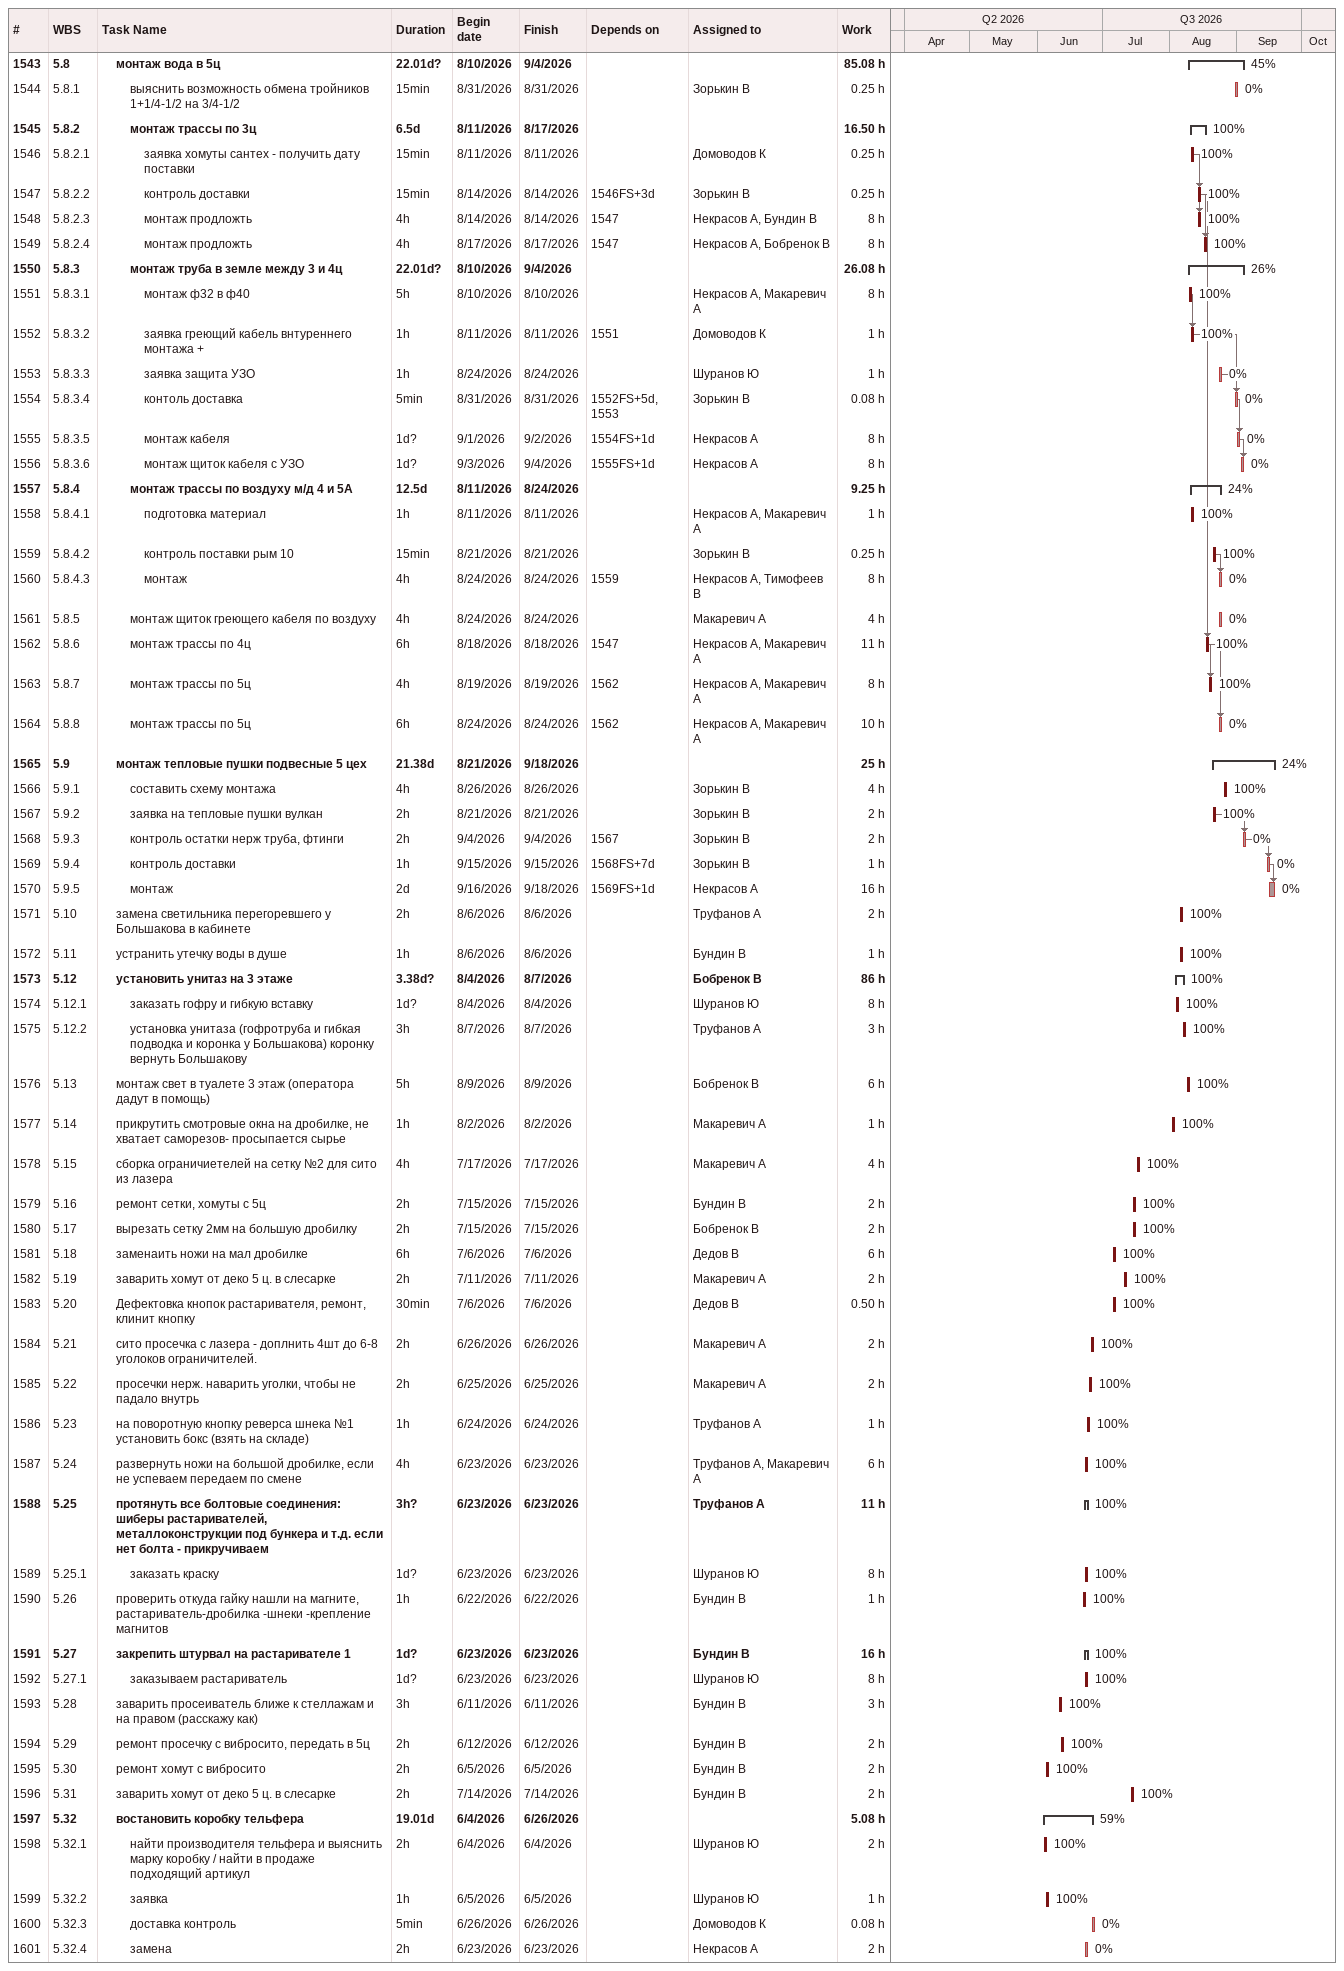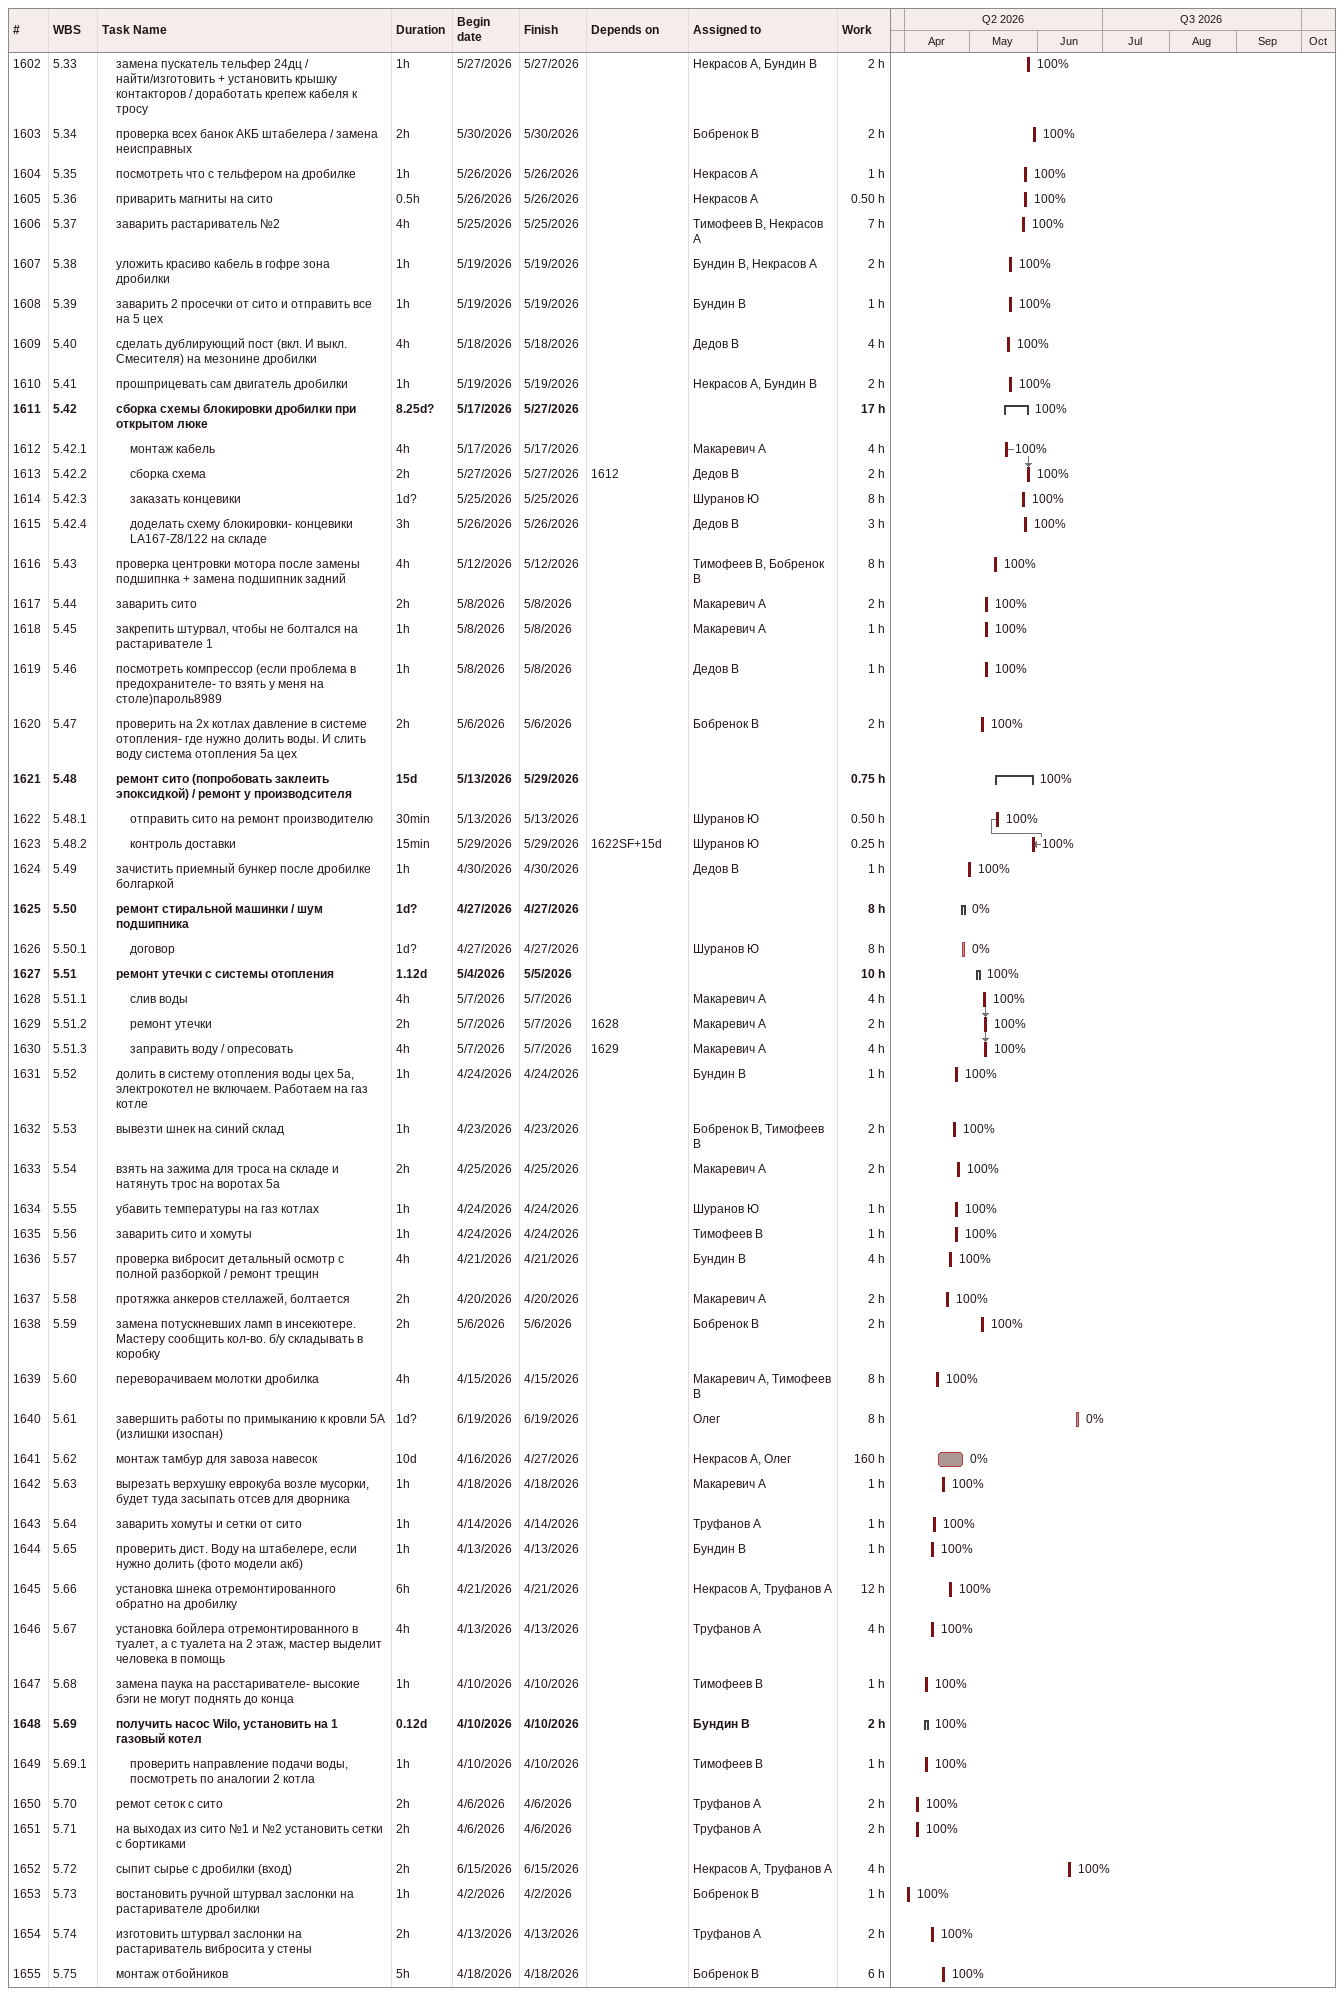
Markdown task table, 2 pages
| ID | WBS | Task | Duration | Start | Finish | Predecessors | Resources | % complete | Work (h) |
|---|---|---|---|---|---|---|---|---|---|
| 1543 | 5.8 | **монтаж вода в 5ц** | 22.01d? | 2026-08-10 | 2026-09-04 |  |  | 45 | 85.08 |
| 1544 | 5.8.1 | выяснить возможность обмена тройников 1+1/4-1/2 на 3/4-1/2 | 15min | 2026-08-31 | 2026-08-31 |  | Зорькин В | 0 | 0.25 |
| 1545 | 5.8.2 | **монтаж трассы по 3ц** | 6.5d | 2026-08-11 | 2026-08-17 |  |  | 100 | 16.50 |
| 1546 | 5.8.2.1 | заявка хомуты сантех - получить дату поставки | 15min | 2026-08-11 | 2026-08-11 |  | Домоводов К | 100 | 0.25 |
| 1547 | 5.8.2.2 | контроль доставки | 15min | 2026-08-14 | 2026-08-14 | 1546FS+3d | Зорькин В | 100 | 0.25 |
| 1548 | 5.8.2.3 | монтаж продложть | 4h | 2026-08-14 | 2026-08-14 | 1547 | Некрасов А, Бундин В | 100 | 8 |
| 1549 | 5.8.2.4 | монтаж продложть | 4h | 2026-08-17 | 2026-08-17 | 1547 | Некрасов А, Бобренок В | 100 | 8 |
| 1550 | 5.8.3 | **монтаж труба в земле между 3 и 4ц** | 22.01d? | 2026-08-10 | 2026-09-04 |  |  | 26 | 26.08 |
| 1551 | 5.8.3.1 | монтаж ф32 в ф40 | 5h | 2026-08-10 | 2026-08-10 |  | Некрасов А, Макаревич А | 100 | 8 |
| 1552 | 5.8.3.2 | заявка греющий кабель внтуреннего монтажа + | 1h | 2026-08-11 | 2026-08-11 | 1551 | Домоводов К | 100 | 1 |
| 1553 | 5.8.3.3 | заявка защита УЗО | 1h | 2026-08-24 | 2026-08-24 |  | Шуранов Ю | 0 | 1 |
| 1554 | 5.8.3.4 | контоль доставка | 5min | 2026-08-31 | 2026-08-31 | 1552FS+5d, 1553 | Зорькин В | 0 | 0.08 |
| 1555 | 5.8.3.5 | монтаж кабеля | 1d? | 2026-09-01 | 2026-09-02 | 1554FS+1d | Некрасов А | 0 | 8 |
| 1556 | 5.8.3.6 | монтаж щиток кабеля с УЗО | 1d? | 2026-09-03 | 2026-09-04 | 1555FS+1d | Некрасов А | 0 | 8 |
| 1557 | 5.8.4 | **монтаж трассы по воздуху м/д 4 и 5А** | 12.5d | 2026-08-11 | 2026-08-24 |  |  | 24 | 9.25 |
| 1558 | 5.8.4.1 | подготовка материал | 1h | 2026-08-11 | 2026-08-11 |  | Некрасов А, Макаревич А | 100 | 1 |
| 1559 | 5.8.4.2 | контроль поставки рым 10 | 15min | 2026-08-21 | 2026-08-21 |  | Зорькин В | 100 | 0.25 |
| 1560 | 5.8.4.3 | монтаж | 4h | 2026-08-24 | 2026-08-24 | 1559 | Некрасов А, Тимофеев В | 0 | 8 |
| 1561 | 5.8.5 | монтаж щиток греющего кабеля по воздуху | 4h | 2026-08-24 | 2026-08-24 |  | Макаревич А | 0 | 4 |
| 1562 | 5.8.6 | монтаж трассы по 4ц | 6h | 2026-08-18 | 2026-08-18 | 1547 | Некрасов А, Макаревич А | 100 | 11 |
| 1563 | 5.8.7 | монтаж трассы по 5ц | 4h | 2026-08-19 | 2026-08-19 | 1562 | Некрасов А, Макаревич А | 100 | 8 |
| 1564 | 5.8.8 | монтаж трассы по 5ц | 6h | 2026-08-24 | 2026-08-24 | 1562 | Некрасов А, Макаревич А | 0 | 10 |
| 1565 | 5.9 | **монтаж тепловые пушки подвесные 5 цех** | 21.38d | 2026-08-21 | 2026-09-18 |  |  | 24 | 25 |
| 1566 | 5.9.1 | составить схему монтажа | 4h | 2026-08-26 | 2026-08-26 |  | Зорькин В | 100 | 4 |
| 1567 | 5.9.2 | заявка на тепловые пушки вулкан | 2h | 2026-08-21 | 2026-08-21 |  | Зорькин В | 100 | 2 |
| 1568 | 5.9.3 | контроль остатки нерж труба, фтинги | 2h | 2026-09-04 | 2026-09-04 | 1567 | Зорькин В | 0 | 2 |
| 1569 | 5.9.4 | контроль доставки | 1h | 2026-09-15 | 2026-09-15 | 1568FS+7d | Зорькин В | 0 | 1 |
| 1570 | 5.9.5 | монтаж | 2d | 2026-09-16 | 2026-09-18 | 1569FS+1d | Некрасов А | 0 | 16 |
| 1571 | 5.10 | замена светильника перегоревшего у Большакова в кабинете | 2h | 2026-08-06 | 2026-08-06 |  | Труфанов А | 100 | 2 |
| 1572 | 5.11 | устранить утечку воды в душе | 1h | 2026-08-06 | 2026-08-06 |  | Бундин В | 100 | 1 |
| 1573 | 5.12 | **установить унитаз на 3 этаже** | 3.38d? | 2026-08-04 | 2026-08-07 |  | Бобренок В | 100 | 86 |
| 1574 | 5.12.1 | заказать гофру и гибкую вставку | 1d? | 2026-08-04 | 2026-08-04 |  | Шуранов Ю | 100 | 8 |
| 1575 | 5.12.2 | установка унитаза (гофротруба и гибкая подводка и коронка у Большакова) коронку вернуть Большакову | 3h | 2026-08-07 | 2026-08-07 |  | Труфанов А | 100 | 3 |
| 1576 | 5.13 | монтаж свет в туалете 3 этаж (оператора дадут в помощь) | 5h | 2026-08-09 | 2026-08-09 |  | Бобренок В | 100 | 6 |
| 1577 | 5.14 | прикрутить смотровые окна на дробилке, не хватает саморезов- просыпается сырье | 1h | 2026-08-02 | 2026-08-02 |  | Макаревич А | 100 | 1 |
| 1578 | 5.15 | сборка ограничиетелей на сетку №2 для сито из лазера | 4h | 2026-07-17 | 2026-07-17 |  | Макаревич А | 100 | 4 |
| 1579 | 5.16 | ремонт сетки, хомуты с 5ц | 2h | 2026-07-15 | 2026-07-15 |  | Бундин В | 100 | 2 |
| 1580 | 5.17 | вырезать сетку 2мм на большую дробилку | 2h | 2026-07-15 | 2026-07-15 |  | Бобренок В | 100 | 2 |
| 1581 | 5.18 | заменаить ножи на мал дробилке | 6h | 2026-07-06 | 2026-07-06 |  | Дедов В | 100 | 6 |
| 1582 | 5.19 | заварить хомут от деко 5 ц. в слесарке | 2h | 2026-07-11 | 2026-07-11 |  | Макаревич А | 100 | 2 |
| 1583 | 5.20 | Дефектовка кнопок растаривателя, ремонт, клинит кнопку | 30min | 2026-07-06 | 2026-07-06 |  | Дедов В | 100 | 0.50 |
| 1584 | 5.21 | сито просечка с лазера - доплнить 4шт до 6-8 уголоков ограничителей. | 2h | 2026-06-26 | 2026-06-26 |  | Макаревич А | 100 | 2 |
| 1585 | 5.22 | просечки нерж. наварить уголки, чтобы не падало внутрь | 2h | 2026-06-25 | 2026-06-25 |  | Макаревич А | 100 | 2 |
| 1586 | 5.23 | на поворотную кнопку реверса шнека №1 установить бокс (взять на складе) | 1h | 2026-06-24 | 2026-06-24 |  | Труфанов А | 100 | 1 |
| 1587 | 5.24 | развернуть ножи на большой дробилке, если не успеваем передаем по смене | 4h | 2026-06-23 | 2026-06-23 |  | Труфанов А, Макаревич А | 100 | 6 |
| 1588 | 5.25 | **протянуть все болтовые соединения: шиберы растаривателей, металлоконструкции под бункера и т.д. если нет болта - прикручиваем** | 3h? | 2026-06-23 | 2026-06-23 |  | Труфанов А | 100 | 11 |
| 1589 | 5.25.1 | заказать краску | 1d? | 2026-06-23 | 2026-06-23 |  | Шуранов Ю | 100 | 8 |
| 1590 | 5.26 | проверить откуда гайку нашли на магните, растариватель-дробилка -шнеки -крепление магнитов | 1h | 2026-06-22 | 2026-06-22 |  | Бундин В | 100 | 1 |
| 1591 | 5.27 | **закрепить штурвал на растаривателе 1** | 1d? | 2026-06-23 | 2026-06-23 |  | Бундин В | 100 | 16 |
| 1592 | 5.27.1 | заказываем растариватель | 1d? | 2026-06-23 | 2026-06-23 |  | Шуранов Ю | 100 | 8 |
| 1593 | 5.28 | заварить просеиватель ближе к стеллажам и на правом (расскажу как) | 3h | 2026-06-11 | 2026-06-11 |  | Бундин В | 100 | 3 |
| 1594 | 5.29 | ремонт просечку с вибросито, передать в 5ц | 2h | 2026-06-12 | 2026-06-12 |  | Бундин В | 100 | 2 |
| 1595 | 5.30 | ремонт хомут с вибросито | 2h | 2026-06-05 | 2026-06-05 |  | Бундин В | 100 | 2 |
| 1596 | 5.31 | заварить хомут от деко 5 ц. в слесарке | 2h | 2026-07-14 | 2026-07-14 |  | Бундин В | 100 | 2 |
| 1597 | 5.32 | **востановить коробку тельфера** | 19.01d | 2026-06-04 | 2026-06-26 |  |  | 59 | 5.08 |
| 1598 | 5.32.1 | найти производителя тельфера и выяснить марку коробку / найти в продаже подходящий артикул | 2h | 2026-06-04 | 2026-06-04 |  | Шуранов Ю | 100 | 2 |
| 1599 | 5.32.2 | заявка | 1h | 2026-06-05 | 2026-06-05 |  | Шуранов Ю | 100 | 1 |
| 1600 | 5.32.3 | доставка контроль | 5min | 2026-06-26 | 2026-06-26 |  | Домоводов К | 0 | 0.08 |
| 1601 | 5.32.4 | замена | 2h | 2026-06-23 | 2026-06-23 |  | Некрасов А | 0 | 2 |
| 1602 | 5.33 | замена пускатель тельфер 24дц / найти/изготовить + установить крышку контакторов / доработать крепеж кабеля к тросу | 1h | 2026-05-27 | 2026-05-27 |  | Некрасов А, Бундин В | 100 | 2 |
| 1603 | 5.34 | проверка всех банок АКБ штабелера / замена неисправных | 2h | 2026-05-30 | 2026-05-30 |  | Бобренок В | 100 | 2 |
| 1604 | 5.35 | посмотреть что с тельфером на дробилке | 1h | 2026-05-26 | 2026-05-26 |  | Некрасов А | 100 | 1 |
| 1605 | 5.36 | приварить магниты на сито | 0.5h | 2026-05-26 | 2026-05-26 |  | Некрасов А | 100 | 0.50 |
| 1606 | 5.37 | заварить растариватель №2 | 4h | 2026-05-25 | 2026-05-25 |  | Тимофеев В, Некрасов А | 100 | 7 |
| 1607 | 5.38 | уложить красиво кабель в гофре зона дробилки | 1h | 2026-05-19 | 2026-05-19 |  | Бундин В, Некрасов А | 100 | 2 |
| 1608 | 5.39 | заварить 2 просечки от сито и отправить все на 5 цех | 1h | 2026-05-19 | 2026-05-19 |  | Бундин В | 100 | 1 |
| 1609 | 5.40 | сделать дублирующий пост (вкл. И выкл. Смесителя) на мезонине дробилки | 4h | 2026-05-18 | 2026-05-18 |  | Дедов В | 100 | 4 |
| 1610 | 5.41 | прошприцевать сам двигатель дробилки | 1h | 2026-05-19 | 2026-05-19 |  | Некрасов А, Бундин В | 100 | 2 |
| 1611 | 5.42 | **сборка схемы блокировки дробилки при открытом люке** | 8.25d? | 2026-05-17 | 2026-05-27 |  |  | 100 | 17 |
| 1612 | 5.42.1 | монтаж кабель | 4h | 2026-05-17 | 2026-05-17 |  | Макаревич А | 100 | 4 |
| 1613 | 5.42.2 | сборка схема | 2h | 2026-05-27 | 2026-05-27 | 1612 | Дедов В | 100 | 2 |
| 1614 | 5.42.3 | заказать концевики | 1d? | 2026-05-25 | 2026-05-25 |  | Шуранов Ю | 100 | 8 |
| 1615 | 5.42.4 | доделать схему блокировки- концевики LA167-Z8/122 на складе | 3h | 2026-05-26 | 2026-05-26 |  | Дедов В | 100 | 3 |
| 1616 | 5.43 | проверка центровки мотора после замены подшипнка + замена подшипник задний | 4h | 2026-05-12 | 2026-05-12 |  | Тимофеев В, Бобренок В | 100 | 8 |
| 1617 | 5.44 | заварить сито | 2h | 2026-05-08 | 2026-05-08 |  | Макаревич А | 100 | 2 |
| 1618 | 5.45 | закрепить штурвал, чтобы не болтался на растаривателе 1 | 1h | 2026-05-08 | 2026-05-08 |  | Макаревич А | 100 | 1 |
| 1619 | 5.46 | посмотреть компрессор (если проблема в предохранителе- то взять у меня на столе)пароль8989 | 1h | 2026-05-08 | 2026-05-08 |  | Дедов В | 100 | 1 |
| 1620 | 5.47 | проверить на 2х котлах давление в системе отопления- где нужно долить воды. И слить воду система отопления 5а цех | 2h | 2026-05-06 | 2026-05-06 |  | Бобренок В | 100 | 2 |
| 1621 | 5.48 | **ремонт сито (попробовать заклеить эпоксидкой) / ремонт у производсителя** | 15d | 2026-05-13 | 2026-05-29 |  |  | 100 | 0.75 |
| 1622 | 5.48.1 | отправить сито на ремонт производителю | 30min | 2026-05-13 | 2026-05-13 |  | Шуранов Ю | 100 | 0.50 |
| 1623 | 5.48.2 | контроль доставки | 15min | 2026-05-29 | 2026-05-29 | 1622SF+15d | Шуранов Ю | 100 | 0.25 |
| 1624 | 5.49 | зачистить приемный бункер после дробилке болгаркой | 1h | 2026-04-30 | 2026-04-30 |  | Дедов В | 100 | 1 |
| 1625 | 5.50 | **ремонт стиральной машинки / шум подшипника** | 1d? | 2026-04-27 | 2026-04-27 |  |  | 0 | 8 |
| 1626 | 5.50.1 | договор | 1d? | 2026-04-27 | 2026-04-27 |  | Шуранов Ю | 0 | 8 |
| 1627 | 5.51 | **ремонт утечки с системы отопления** | 1.12d | 2026-05-04 | 2026-05-05 |  |  | 100 | 10 |
| 1628 | 5.51.1 | слив воды | 4h | 2026-05-07 | 2026-05-07 |  | Макаревич А | 100 | 4 |
| 1629 | 5.51.2 | ремонт утечки | 2h | 2026-05-07 | 2026-05-07 | 1628 | Макаревич А | 100 | 2 |
| 1630 | 5.51.3 | заправить воду / опресовать | 4h | 2026-05-07 | 2026-05-07 | 1629 | Макаревич А | 100 | 4 |
| 1631 | 5.52 | долить в систему отопления воды цех 5а, электрокотел не включаем. Работаем на газ котле | 1h | 2026-04-24 | 2026-04-24 |  | Бундин В | 100 | 1 |
| 1632 | 5.53 | вывезти шнек на синий склад | 1h | 2026-04-23 | 2026-04-23 |  | Бобренок В, Тимофеев В | 100 | 2 |
| 1633 | 5.54 | взять на зажима для троса на складе и натянуть трос на воротах 5а | 2h | 2026-04-25 | 2026-04-25 |  | Макаревич А | 100 | 2 |
| 1634 | 5.55 | убавить температуры на газ котлах | 1h | 2026-04-24 | 2026-04-24 |  | Шуранов Ю | 100 | 1 |
| 1635 | 5.56 | заварить сито и хомуты | 1h | 2026-04-24 | 2026-04-24 |  | Тимофеев В | 100 | 1 |
| 1636 | 5.57 | проверка вибросит детальный осмотр с полной разборкой / ремонт трещин | 4h | 2026-04-21 | 2026-04-21 |  | Бундин В | 100 | 4 |
| 1637 | 5.58 | протяжка анкеров стеллажей, болтается | 2h | 2026-04-20 | 2026-04-20 |  | Макаревич А | 100 | 2 |
| 1638 | 5.59 | замена потускневших ламп в инсекютере. Мастеру сообщить кол-во. б/у складывать в коробку | 2h | 2026-05-06 | 2026-05-06 |  | Бобренок В | 100 | 2 |
| 1639 | 5.60 | переворачиваем молотки дробилка | 4h | 2026-04-15 | 2026-04-15 |  | Макаревич А, Тимофеев В | 100 | 8 |
| 1640 | 5.61 | завершить работы по примыканию к кровли 5А (излишки изоспан) | 1d? | 2026-06-19 | 2026-06-19 |  | Олег | 0 | 8 |
| 1641 | 5.62 | монтаж тамбур для завоза навесок | 10d | 2026-04-16 | 2026-04-27 |  | Некрасов А, Олег | 0 | 160 |
| 1642 | 5.63 | вырезать верхушку еврокуба возле мусорки, будет туда засыпать отсев для дворника | 1h | 2026-04-18 | 2026-04-18 |  | Макаревич А | 100 | 1 |
| 1643 | 5.64 | заварить хомуты и сетки от сито | 1h | 2026-04-14 | 2026-04-14 |  | Труфанов А | 100 | 1 |
| 1644 | 5.65 | проверить дист. Воду на штабелере, если нужно долить (фото модели акб) | 1h | 2026-04-13 | 2026-04-13 |  | Бундин В | 100 | 1 |
| 1645 | 5.66 | установка шнека отремонтированного обратно на дробилку | 6h | 2026-04-21 | 2026-04-21 |  | Некрасов А, Труфанов А | 100 | 12 |
| 1646 | 5.67 | установка бойлера отремонтированного в туалет, а с туалета на 2 этаж, мастер выделит человека в помощь | 4h | 2026-04-13 | 2026-04-13 |  | Труфанов А | 100 | 4 |
| 1647 | 5.68 | замена паука на расстаривателе- высокие бэги не могут поднять до конца | 1h | 2026-04-10 | 2026-04-10 |  | Тимофеев В | 100 | 1 |
| 1648 | 5.69 | **получить насос Wilo, установить на 1 газовый котел** | 0.12d | 2026-04-10 | 2026-04-10 |  | Бундин В | 100 | 2 |
| 1649 | 5.69.1 | проверить направление подачи воды, посмотреть по аналогии 2 котла | 1h | 2026-04-10 | 2026-04-10 |  | Тимофеев В | 100 | 1 |
| 1650 | 5.70 | ремот сеток с сито | 2h | 2026-04-06 | 2026-04-06 |  | Труфанов А | 100 | 2 |
| 1651 | 5.71 | на выходах из сито №1 и №2 установить сетки с бортиками | 2h | 2026-04-06 | 2026-04-06 |  | Труфанов А | 100 | 2 |
| 1652 | 5.72 | сыпит сырье с дробилки (вход) | 2h | 2026-06-15 | 2026-06-15 |  | Некрасов А, Труфанов А | 100 | 4 |
| 1653 | 5.73 | востановить ручной штурвал заслонки на растаривателе дробилки | 1h | 2026-04-02 | 2026-04-02 |  | Бобренок В | 100 | 1 |
| 1654 | 5.74 | изготовить штурвал заслонки на растариватель вибросита у стены | 2h | 2026-04-13 | 2026-04-13 |  | Труфанов А | 100 | 2 |
| 1655 | 5.75 | монтаж отбойников | 5h | 2026-04-18 | 2026-04-18 |  | Бобренок В | 100 | 6 |
